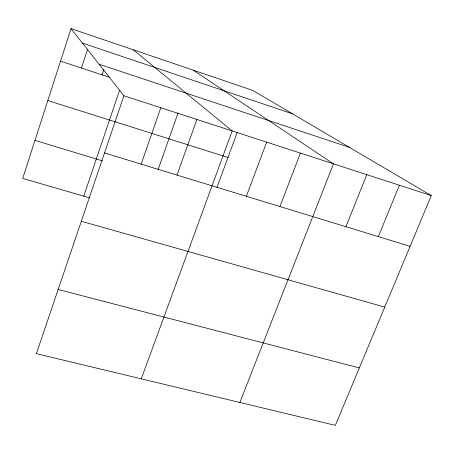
<?xml version="1.0" encoding="UTF-8"?>
<svg xmlns="http://www.w3.org/2000/svg" width="454" height="454" viewBox="0 0 454 454"><rect width="100%" height="100%" fill="white"/><g stroke="black" fill="none" stroke-linecap="round" stroke-linejoin="round"><path stroke-width="0.68" d="M71.034 28.63L123.925 95.766L36.377 353.677L335.347 425.37L431.3 195.612L252.679 90.363L71.034 28.63L22.7 178.394L89.727 197.882M81.453 68.049L87.628 49.219M102.105 74.848L103.887 69.507M83.769 196.145L119.578 90.221M141.154 164.138L160.818 107.751M158.037 169.722L178.082 112.927M176.986 175.085L196.883 119.464M141.279 378.829L232.159 130.922L133.249 49.775M216.967 187.445L237.147 132.579M246.34 196.281L266.663 142.13M279.914 206.542L300.429 153.1M239.843 402.465L333.469 163.837L193.183 70.143M345.92 226.711L366.787 174.659M378.358 236.625L399.389 185.249M58.169 289.487L359.324 367.95M81.328 221.268L384.737 307.103M34.964 140.394L102.32 160.801M104.522 152.941L410.121 246.329M47.829 100.538L227.993 157.481M123.925 95.766L431.3 195.612M60.535 61.165L109.346 77.225M99.12 64.275L349.393 147.351M82.429 43.096L292.45 113.795"/></g></svg>
